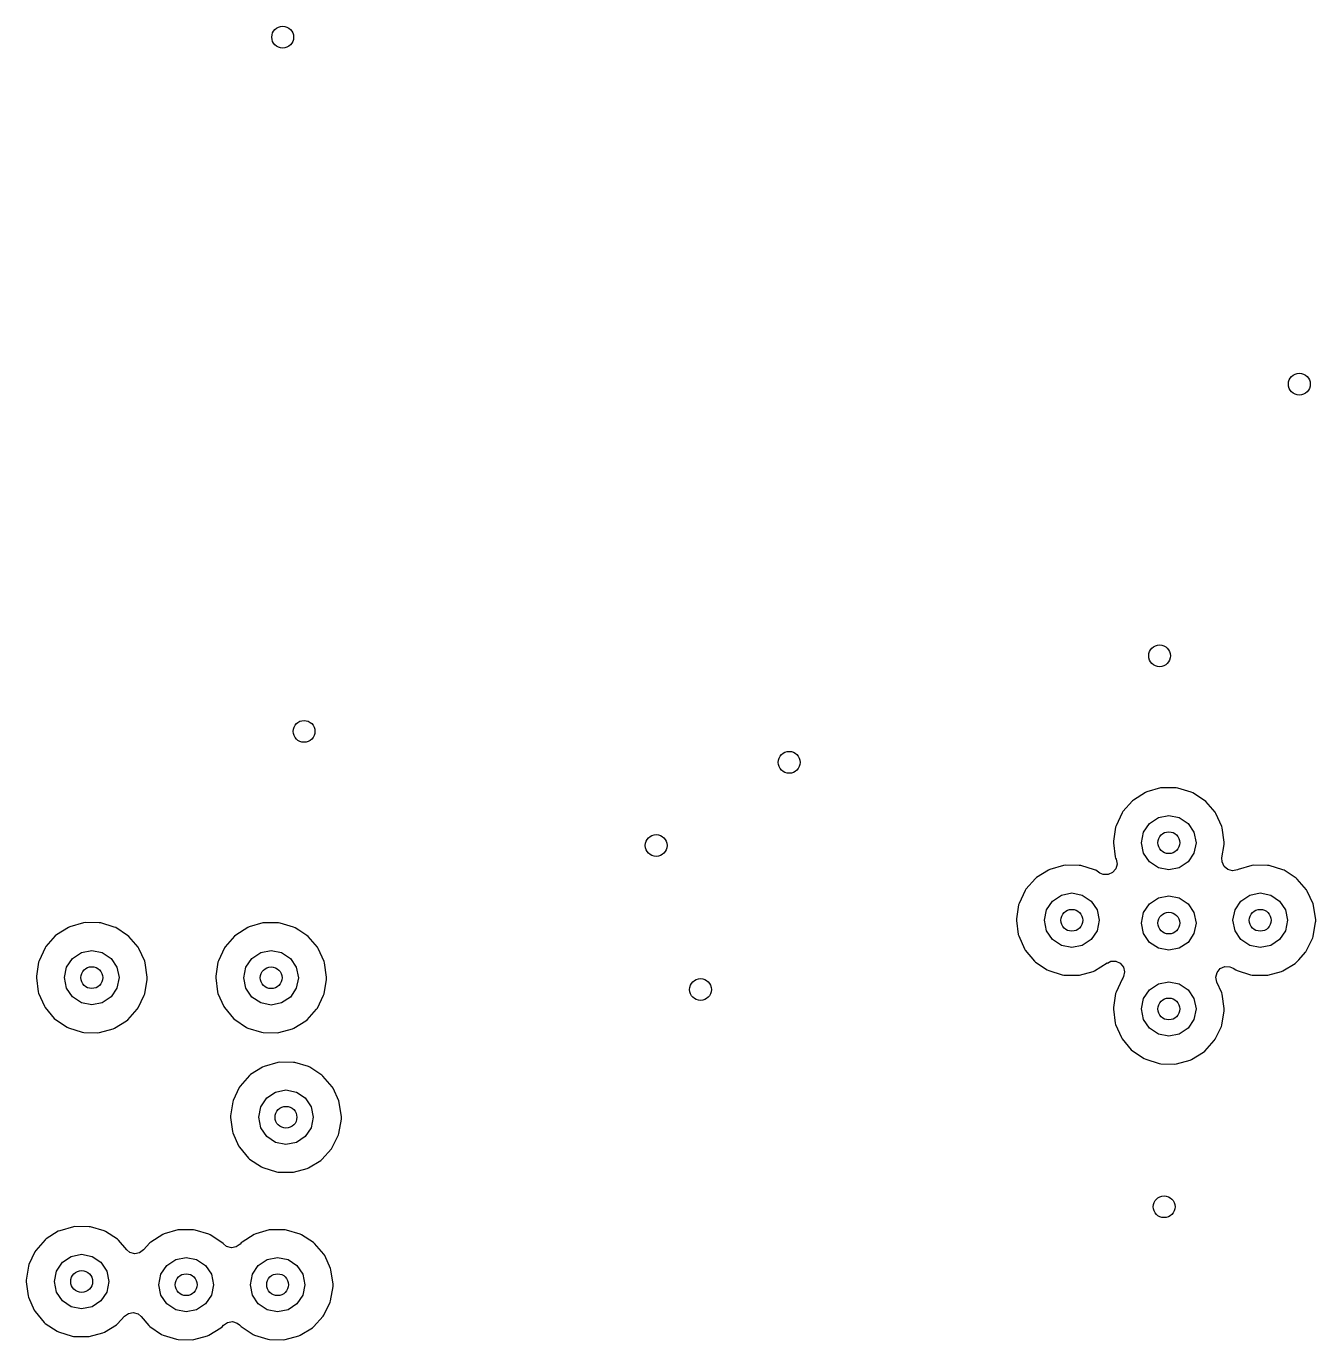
# Model space of a CAD drawing. Extents: x 0 to 4.25, y -4.33 to 0.
# Drawn here: x 3.1452 to 3.6106, y -1.5944 to -1.1205 of the extents above; entities that cross this region are included whole.
import ezdxf

# ---------------------------------------------------------------- set-up
doc = ezdxf.new("R2010")
doc.units = 0
doc.header["$MEASUREMENT"] = 0
doc.layers.add('BLACK', color=7, linetype='CONTINUOUS')

msp = doc.modelspace()

# ---------------------------------------------------------------- linework, layer by layer
at = {"layer": 'BLACK', "linetype": 'CONTINUOUS'}
for p, q in [((3.5492, -1.39695), (3.54487, -1.39969)), ((3.5497, -1.39673), (3.5492, -1.39695)), ((3.55462, -1.39532), (3.5497, -1.39673)), ((3.55517, -1.39525), (3.55462, -1.39532)), ((3.56029, -1.39528), (3.55517, -1.39525)), ((3.56084, -1.39536), (3.56029, -1.39528)), ((3.56574, -1.39683), (3.56084, -1.39536)), ((3.56624, -1.39706), (3.56574, -1.39683)), ((3.57054, -1.39984), (3.56624, -1.39706)), ((3.54445, -1.40004), (3.54106, -1.40388)), ((3.54487, -1.39969), (3.54445, -1.40004)), ((3.57096, -1.40021), (3.57054, -1.39984)), ((3.5743, -1.40409), (3.57096, -1.40021)), ((3.54075, -1.40434), (3.53858, -1.40898)), ((3.54106, -1.40388), (3.54075, -1.40434)), ((3.55065, -1.40813), (3.55384, -1.40599)), ((3.55384, -1.40599), (3.55761, -1.40524)), ((3.55761, -1.40524), (3.56138, -1.40599)), ((3.56138, -1.40599), (3.56457, -1.40813)), ((3.5746, -1.40455), (3.5743, -1.40409)), ((3.57672, -1.40921), (3.5746, -1.40455)), ((3.53842, -1.40951), (3.53763, -1.41457)), ((3.53858, -1.40898), (3.53842, -1.40951)), ((3.54777, -1.41509), (3.54852, -1.41132)), ((3.54852, -1.41132), (3.55065, -1.40813)), ((3.56457, -1.40813), (3.5667, -1.41132)), ((3.5667, -1.41132), (3.56745, -1.41509)), ((3.57687, -1.40974), (3.57672, -1.40921)), ((3.57762, -1.41494), (3.57687, -1.40974)), ((3.53763, -1.41457), (3.53762, -1.41512)), ((3.53762, -1.41512), (3.53829, -1.4202)), ((3.54852, -1.41885), (3.54777, -1.41509)), ((3.56745, -1.41509), (3.5667, -1.41885)), ((3.57679, -1.42056), (3.57761, -1.41572)), ((3.57761, -1.41572), (3.57763, -1.41542)), ((3.57764, -1.41524), (3.57762, -1.41494)), ((3.57763, -1.41542), (3.57764, -1.41524)), ((3.53829, -1.4202), (3.53843, -1.42073)), ((3.53843, -1.42073), (3.53858, -1.42106)), ((3.53858, -1.42106), (3.53892, -1.42281)), ((3.55065, -1.42205), (3.54852, -1.41885)), ((3.5667, -1.41885), (3.56457, -1.42205)), ((3.57681, -1.42201), (3.57679, -1.42056)), ((3.5142, -1.42495), (3.50987, -1.42769)), ((3.5147, -1.42473), (3.5142, -1.42495)), ((3.51962, -1.42332), (3.5147, -1.42473)), ((3.52017, -1.42325), (3.51962, -1.42332)), ((3.52529, -1.42328), (3.52017, -1.42325)), ((3.52584, -1.42336), (3.52529, -1.42328)), ((3.53074, -1.42483), (3.52584, -1.42336)), ((3.53124, -1.42506), (3.53074, -1.42483)), ((3.53274, -1.42603), (3.53124, -1.42506)), ((3.5339, -1.42654), (3.53274, -1.42603)), ((3.53568, -1.4266), (3.5339, -1.42654)), ((3.53731, -1.42589), (3.53568, -1.4266)), ((3.53846, -1.42453), (3.53731, -1.42589)), ((3.53892, -1.42281), (3.53846, -1.42453)), ((3.55384, -1.42418), (3.55065, -1.42205)), ((3.55761, -1.42493), (3.55384, -1.42418)), ((3.56138, -1.42418), (3.55761, -1.42493)), ((3.56457, -1.42205), (3.56138, -1.42418)), ((3.57754, -1.42363), (3.57681, -1.42201)), ((3.5789, -1.42478), (3.57754, -1.42363)), ((3.58062, -1.42522), (3.5789, -1.42478)), ((3.58237, -1.42488), (3.58062, -1.42522)), ((3.5827, -1.42473), (3.58237, -1.42488)), ((3.58762, -1.42332), (3.5827, -1.42473)), ((3.58817, -1.42325), (3.58762, -1.42332)), ((3.59329, -1.42328), (3.58817, -1.42325)), ((3.59384, -1.42336), (3.59329, -1.42328)), ((3.59874, -1.42483), (3.59384, -1.42336)), ((3.59924, -1.42506), (3.59874, -1.42483)), ((3.60354, -1.42784), (3.59924, -1.42506)), ((3.50945, -1.42804), (3.50606, -1.43188)), ((3.50987, -1.42769), (3.50945, -1.42804)), ((3.60396, -1.42821), (3.60354, -1.42784)), ((3.6073, -1.43209), (3.60396, -1.42821)), ((3.50575, -1.43234), (3.50358, -1.43698)), ((3.50606, -1.43188), (3.50575, -1.43234)), ((3.51352, -1.43932), (3.51565, -1.43613)), ((3.51565, -1.43613), (3.51884, -1.43399)), ((3.51884, -1.43399), (3.52261, -1.43324)), ((3.52261, -1.43324), (3.52638, -1.43399)), ((3.52638, -1.43399), (3.52957, -1.43613)), ((3.52957, -1.43613), (3.5317, -1.43932)), ((3.55065, -1.43713), (3.55384, -1.43499)), ((3.55384, -1.43499), (3.55761, -1.43424)), ((3.55761, -1.43424), (3.56138, -1.43499)), ((3.56138, -1.43499), (3.56457, -1.43713)), ((3.58152, -1.43932), (3.58365, -1.43613)), ((3.58365, -1.43613), (3.58684, -1.43399)), ((3.58684, -1.43399), (3.59061, -1.43324)), ((3.59061, -1.43324), (3.59438, -1.43399)), ((3.59438, -1.43399), (3.59757, -1.43613)), ((3.59757, -1.43613), (3.5997, -1.43932)), ((3.6076, -1.43255), (3.6073, -1.43209)), ((3.60972, -1.43721), (3.6076, -1.43255)), ((3.50342, -1.43751), (3.50263, -1.44257)), ((3.50358, -1.43698), (3.50342, -1.43751)), ((3.51277, -1.44309), (3.51352, -1.43932)), ((3.5317, -1.43932), (3.53245, -1.44309)), ((3.54777, -1.44409), (3.54852, -1.44032)), ((3.54852, -1.44032), (3.55065, -1.43713)), ((3.56457, -1.43713), (3.5667, -1.44032)), ((3.5667, -1.44032), (3.56745, -1.44409)), ((3.58077, -1.44309), (3.58152, -1.43932)), ((3.5997, -1.43932), (3.60045, -1.44309)), ((3.60987, -1.43774), (3.60972, -1.43721)), ((3.61062, -1.44294), (3.60987, -1.43774)), ((3.16099, -1.44542), (3.16048, -1.44565)), ((3.16591, -1.44401), (3.16099, -1.44542)), ((3.16646, -1.44394), (3.16591, -1.44401)), ((3.17158, -1.44397), (3.16646, -1.44394)), ((3.17213, -1.44405), (3.17158, -1.44397)), ((3.17703, -1.44552), (3.17213, -1.44405)), ((3.17753, -1.44575), (3.17703, -1.44552)), ((3.22571, -1.44546), (3.22521, -1.44569)), ((3.23064, -1.44405), (3.22571, -1.44546)), ((3.23118, -1.44398), (3.23064, -1.44405)), ((3.2363, -1.44401), (3.23118, -1.44398)), ((3.23685, -1.44409), (3.2363, -1.44401)), ((3.24175, -1.44556), (3.23685, -1.44409)), ((3.24226, -1.44579), (3.24175, -1.44556)), ((3.50263, -1.44257), (3.50262, -1.44312)), ((3.50262, -1.44312), (3.50329, -1.4482)), ((3.51352, -1.44685), (3.51277, -1.44309)), ((3.53245, -1.44309), (3.5317, -1.44685)), ((3.54852, -1.44785), (3.54777, -1.44409)), ((3.56745, -1.44409), (3.5667, -1.44785)), ((3.58152, -1.44685), (3.58077, -1.44309)), ((3.60045, -1.44309), (3.5997, -1.44685)), ((3.60974, -1.4489), (3.61061, -1.44372)), ((3.61061, -1.44372), (3.61063, -1.44342)), ((3.61064, -1.44324), (3.61062, -1.44294)), ((3.61063, -1.44342), (3.61064, -1.44324)), ((3.15573, -1.44874), (3.15234, -1.45258)), ((3.15615, -1.44838), (3.15573, -1.44874)), ((3.16048, -1.44565), (3.15615, -1.44838)), ((3.18183, -1.44854), (3.17753, -1.44575)), ((3.18224, -1.4489), (3.18183, -1.44854)), ((3.18559, -1.45278), (3.18224, -1.4489)), ((3.22046, -1.44878), (3.21707, -1.45261)), ((3.22088, -1.44842), (3.22046, -1.44878)), ((3.22521, -1.44569), (3.22088, -1.44842)), ((3.24368, -1.44671), (3.24226, -1.44579)), ((3.24655, -1.44858), (3.24368, -1.44671)), ((3.24697, -1.44894), (3.24655, -1.44858)), ((3.25031, -1.45282), (3.24697, -1.44894)), ((3.50329, -1.4482), (3.50343, -1.44873)), ((3.50343, -1.44873), (3.5055, -1.45341)), ((3.51565, -1.45005), (3.51352, -1.44685)), ((3.51884, -1.45218), (3.51565, -1.45005)), ((3.52957, -1.45005), (3.52638, -1.45218)), ((3.5317, -1.44685), (3.52957, -1.45005)), ((3.55065, -1.45105), (3.54852, -1.44785)), ((3.5667, -1.44785), (3.56457, -1.45105)), ((3.58365, -1.45005), (3.58152, -1.44685)), ((3.58684, -1.45218), (3.58365, -1.45005)), ((3.59757, -1.45005), (3.59438, -1.45218)), ((3.5997, -1.44685), (3.59757, -1.45005)), ((3.60733, -1.45403), (3.60957, -1.44943)), ((3.60957, -1.44943), (3.60974, -1.4489)), ((3.15204, -1.45304), (3.14986, -1.45767)), ((3.15234, -1.45258), (3.15204, -1.45304)), ((3.16194, -1.45682), (3.16513, -1.45469)), ((3.16513, -1.45469), (3.1689, -1.45394)), ((3.1689, -1.45394), (3.17266, -1.45469)), ((3.17266, -1.45469), (3.17586, -1.45682)), ((3.18588, -1.45324), (3.18559, -1.45278)), ((3.188, -1.4579), (3.18588, -1.45324)), ((3.21676, -1.45308), (3.21459, -1.45771)), ((3.21707, -1.45261), (3.21676, -1.45308)), ((3.22666, -1.45686), (3.22986, -1.45473)), ((3.22986, -1.45473), (3.23362, -1.45398)), ((3.23362, -1.45398), (3.23739, -1.45473)), ((3.23739, -1.45473), (3.24058, -1.45686)), ((3.25061, -1.45328), (3.25031, -1.45282)), ((3.25273, -1.45794), (3.25061, -1.45328)), ((3.5055, -1.45341), (3.50579, -1.45388)), ((3.50579, -1.45388), (3.50908, -1.4578)), ((3.52261, -1.45293), (3.51884, -1.45218)), ((3.52638, -1.45218), (3.52261, -1.45293)), ((3.55384, -1.45318), (3.55065, -1.45105)), ((3.55761, -1.45393), (3.55384, -1.45318)), ((3.56138, -1.45318), (3.55761, -1.45393)), ((3.56457, -1.45105), (3.56138, -1.45318)), ((3.59061, -1.45293), (3.58684, -1.45218)), ((3.59438, -1.45218), (3.59061, -1.45293)), ((3.60448, -1.4573), (3.60695, -1.45457)), ((3.60695, -1.45457), (3.60703, -1.45449)), ((3.60703, -1.45449), (3.60733, -1.45403)), ((3.1497, -1.4582), (3.14892, -1.46326)), ((3.14986, -1.45767), (3.1497, -1.4582)), ((3.1598, -1.46001), (3.16194, -1.45682)), ((3.17586, -1.45682), (3.17799, -1.46001)), ((3.18816, -1.45844), (3.188, -1.4579)), ((3.1889, -1.46363), (3.18816, -1.45844)), ((3.21443, -1.45824), (3.21364, -1.4633)), ((3.21459, -1.45771), (3.21443, -1.45824)), ((3.22453, -1.46005), (3.22666, -1.45686)), ((3.24058, -1.45686), (3.24272, -1.46005)), ((3.25288, -1.45847), (3.25273, -1.45794)), ((3.25363, -1.46367), (3.25288, -1.45847)), ((3.50908, -1.4578), (3.50949, -1.45817)), ((3.50949, -1.45817), (3.51376, -1.46101)), ((3.5308, -1.46132), (3.53541, -1.45849)), ((3.53541, -1.45849), (3.53543, -1.45853)), ((3.53543, -1.45853), (3.53669, -1.45789)), ((3.53669, -1.45789), (3.53847, -1.45785)), ((3.53847, -1.45785), (3.54009, -1.45859)), ((3.54009, -1.45859), (3.54123, -1.45996)), ((3.57619, -1.46054), (3.57781, -1.4598)), ((3.57781, -1.4598), (3.57959, -1.45984)), ((3.57959, -1.45984), (3.58083, -1.46039)), ((3.5988, -1.46132), (3.60316, -1.45864)), ((3.60316, -1.45864), (3.60359, -1.45829)), ((3.60359, -1.45829), (3.60448, -1.4573)), ((3.14892, -1.46326), (3.14891, -1.46381)), ((3.14891, -1.46381), (3.14957, -1.46889)), ((3.15906, -1.46378), (3.1598, -1.46001)), ((3.1598, -1.46755), (3.15906, -1.46378)), ((3.17799, -1.46001), (3.17874, -1.46378)), ((3.17874, -1.46378), (3.17799, -1.46755)), ((3.18802, -1.46959), (3.18889, -1.46442)), ((3.18889, -1.46442), (3.18892, -1.46411)), ((3.18892, -1.46385), (3.1889, -1.46363)), ((3.18892, -1.46393), (3.18892, -1.46385)), ((3.18892, -1.46404), (3.18892, -1.46393)), ((3.18892, -1.46411), (3.18892, -1.46404)), ((3.18892, -1.46404), (3.18892, -1.46404)), ((3.21364, -1.4633), (3.21363, -1.46385)), ((3.21363, -1.46385), (3.2143, -1.46893)), ((3.22378, -1.46382), (3.22453, -1.46005)), ((3.22453, -1.46759), (3.22378, -1.46382)), ((3.24272, -1.46005), (3.24346, -1.46382)), ((3.24346, -1.46382), (3.24272, -1.46759)), ((3.25275, -1.46963), (3.25362, -1.46446)), ((3.25362, -1.46446), (3.25365, -1.46415)), ((3.25365, -1.46397), (3.25363, -1.46367)), ((3.25365, -1.46415), (3.25365, -1.46397)), ((3.51376, -1.46101), (3.51426, -1.46125)), ((3.51426, -1.46125), (3.51914, -1.46277)), ((3.51914, -1.46277), (3.51969, -1.46286)), ((3.51969, -1.46286), (3.52481, -1.46295)), ((3.52481, -1.46295), (3.52536, -1.46289)), ((3.52536, -1.46289), (3.53029, -1.46154)), ((3.53029, -1.46154), (3.5308, -1.46132)), ((3.54075, -1.46434), (3.53858, -1.46898)), ((3.541, -1.46397), (3.54075, -1.46434)), ((3.5413, -1.46343), (3.541, -1.46397)), ((3.54123, -1.45996), (3.54166, -1.46169)), ((3.54166, -1.46169), (3.5413, -1.46343)), ((3.57462, -1.46363), (3.57505, -1.46191)), ((3.57497, -1.46538), (3.57462, -1.46363)), ((3.57505, -1.46191), (3.57619, -1.46054)), ((3.58083, -1.46039), (3.58176, -1.46101)), ((3.58176, -1.46101), (3.58226, -1.46125)), ((3.58226, -1.46125), (3.58714, -1.46277)), ((3.58714, -1.46277), (3.58769, -1.46286)), ((3.58769, -1.46286), (3.59281, -1.46295)), ((3.59281, -1.46295), (3.59336, -1.46289)), ((3.59336, -1.46289), (3.59829, -1.46154)), ((3.59829, -1.46154), (3.5988, -1.46132)), ((3.14957, -1.46889), (3.14972, -1.46942)), ((3.16194, -1.47074), (3.1598, -1.46755)), ((3.17799, -1.46755), (3.17586, -1.47074)), ((3.2143, -1.46893), (3.21445, -1.46946)), ((3.22666, -1.47078), (3.22453, -1.46759)), ((3.24272, -1.46759), (3.24058, -1.47078)), ((3.53858, -1.46898), (3.53842, -1.46951)), ((3.54852, -1.47132), (3.55065, -1.46813)), ((3.55065, -1.46813), (3.55384, -1.46599)), ((3.55384, -1.46599), (3.55761, -1.46524)), ((3.55761, -1.46524), (3.56138, -1.46599)), ((3.56138, -1.46599), (3.56457, -1.46813)), ((3.56457, -1.46813), (3.5667, -1.47132)), ((3.57672, -1.46921), (3.57497, -1.46538)), ((3.57687, -1.46974), (3.57672, -1.46921)), ((3.14972, -1.46942), (3.15178, -1.47411)), ((3.16513, -1.47287), (3.16194, -1.47074)), ((3.1689, -1.47362), (3.16513, -1.47287)), ((3.17266, -1.47287), (3.1689, -1.47362)), ((3.17586, -1.47074), (3.17266, -1.47287)), ((3.18562, -1.47473), (3.18785, -1.47012)), ((3.18785, -1.47012), (3.18802, -1.46959)), ((3.21445, -1.46946), (3.21651, -1.47415)), ((3.22986, -1.47291), (3.22666, -1.47078)), ((3.23362, -1.47366), (3.22986, -1.47291)), ((3.23739, -1.47291), (3.23362, -1.47366)), ((3.24058, -1.47078), (3.23739, -1.47291)), ((3.25035, -1.47477), (3.25258, -1.47016)), ((3.25258, -1.47016), (3.25275, -1.46963)), ((3.53842, -1.46951), (3.53763, -1.47457)), ((3.54777, -1.47509), (3.54852, -1.47132)), ((3.5667, -1.47132), (3.56745, -1.47509)), ((3.57762, -1.47494), (3.57687, -1.46974)), ((3.15178, -1.47411), (3.15208, -1.47458)), ((3.15208, -1.47458), (3.15537, -1.4785)), ((3.15537, -1.4785), (3.15578, -1.47886)), ((3.18188, -1.47898), (3.18531, -1.47519)), ((3.18531, -1.47519), (3.18562, -1.47473)), ((3.21651, -1.47415), (3.2168, -1.47462)), ((3.2168, -1.47462), (3.22009, -1.47853)), ((3.22009, -1.47853), (3.22051, -1.4789)), ((3.2466, -1.47902), (3.25004, -1.47522)), ((3.25004, -1.47522), (3.25035, -1.47477)), ((3.53763, -1.47457), (3.53762, -1.47512)), ((3.53762, -1.47512), (3.53829, -1.4802)), ((3.54852, -1.47885), (3.54777, -1.47509)), ((3.56745, -1.47509), (3.5667, -1.47885)), ((3.57674, -1.4809), (3.57761, -1.47572)), ((3.57761, -1.47572), (3.57763, -1.47542)), ((3.57764, -1.47524), (3.57762, -1.47494)), ((3.57763, -1.47542), (3.57764, -1.47524)), ((3.15578, -1.47886), (3.16004, -1.4817)), ((3.16004, -1.4817), (3.16054, -1.48194)), ((3.16054, -1.48194), (3.16543, -1.48347)), ((3.16543, -1.48347), (3.16597, -1.48355)), ((3.17164, -1.48358), (3.17658, -1.48223)), ((3.17658, -1.48223), (3.17709, -1.48201)), ((3.17709, -1.48201), (3.18145, -1.47933)), ((3.18145, -1.47933), (3.18188, -1.47898)), ((3.22051, -1.4789), (3.22477, -1.48174)), ((3.22477, -1.48174), (3.22527, -1.48198)), ((3.22527, -1.48198), (3.23015, -1.4835)), ((3.23015, -1.4835), (3.2307, -1.48359)), ((3.23637, -1.48362), (3.24131, -1.48227)), ((3.24131, -1.48227), (3.24181, -1.48205)), ((3.24181, -1.48205), (3.24618, -1.47937)), ((3.24618, -1.47937), (3.2466, -1.47902)), ((3.53829, -1.4802), (3.53843, -1.48073)), ((3.53843, -1.48073), (3.5405, -1.48541)), ((3.55065, -1.48205), (3.54852, -1.47885)), ((3.55384, -1.48418), (3.55065, -1.48205)), ((3.56457, -1.48205), (3.56138, -1.48418)), ((3.5667, -1.47885), (3.56457, -1.48205)), ((3.57433, -1.48603), (3.57657, -1.48143)), ((3.57657, -1.48143), (3.57674, -1.4809)), ((3.16597, -1.48355), (3.17109, -1.48365)), ((3.17109, -1.48365), (3.17164, -1.48358)), ((3.2307, -1.48359), (3.23582, -1.48369)), ((3.23582, -1.48369), (3.23637, -1.48362)), ((3.5405, -1.48541), (3.54079, -1.48588)), ((3.54079, -1.48588), (3.54408, -1.4898)), ((3.55761, -1.48493), (3.55384, -1.48418)), ((3.56138, -1.48418), (3.55761, -1.48493)), ((3.57059, -1.49029), (3.57403, -1.48649)), ((3.57403, -1.48649), (3.57433, -1.48603)), ((3.54408, -1.4898), (3.54449, -1.49017)), ((3.54449, -1.49017), (3.54876, -1.49301)), ((3.54876, -1.49301), (3.54926, -1.49325)), ((3.5658, -1.49332), (3.57016, -1.49064)), ((3.57016, -1.49064), (3.57059, -1.49029)), ((3.23056, -1.49604), (3.22623, -1.49877)), ((3.23107, -1.49582), (3.23056, -1.49604)), ((3.23599, -1.49441), (3.23107, -1.49582)), ((3.23654, -1.49433), (3.23599, -1.49441)), ((3.24166, -1.49436), (3.23654, -1.49433)), ((3.2422, -1.49445), (3.24166, -1.49436)), ((3.24711, -1.49591), (3.2422, -1.49445)), ((3.24761, -1.49615), (3.24711, -1.49591)), ((3.25191, -1.49893), (3.24761, -1.49615)), ((3.54926, -1.49325), (3.55414, -1.49477)), ((3.55414, -1.49477), (3.55469, -1.49486)), ((3.55469, -1.49486), (3.55981, -1.49495)), ((3.55981, -1.49495), (3.56036, -1.49489)), ((3.56036, -1.49489), (3.56529, -1.49354)), ((3.56529, -1.49354), (3.5658, -1.49332)), ((3.22581, -1.49913), (3.22242, -1.50297)), ((3.22623, -1.49877), (3.22581, -1.49913)), ((3.25232, -1.49929), (3.25191, -1.49893)), ((3.25567, -1.50317), (3.25232, -1.49929)), ((3.22212, -1.50343), (3.21994, -1.50807)), ((3.22242, -1.50297), (3.22212, -1.50343)), ((3.22988, -1.51041), (3.23202, -1.50721)), ((3.23202, -1.50721), (3.23521, -1.50508)), ((3.23521, -1.50508), (3.23898, -1.50433)), ((3.23898, -1.50433), (3.24274, -1.50508)), ((3.24274, -1.50508), (3.24594, -1.50721)), ((3.24594, -1.50721), (3.24807, -1.51041)), ((3.25596, -1.50364), (3.25567, -1.50317)), ((3.25808, -1.5083), (3.25596, -1.50364)), ((3.21978, -1.50859), (3.21899, -1.51365)), ((3.21994, -1.50807), (3.21978, -1.50859)), ((3.22913, -1.51417), (3.22988, -1.51041)), ((3.24807, -1.51041), (3.24882, -1.51417)), ((3.25824, -1.50883), (3.25808, -1.5083)), ((3.25898, -1.51403), (3.25824, -1.50883)), ((3.21899, -1.51365), (3.21899, -1.51421)), ((3.21899, -1.51421), (3.21965, -1.51928)), ((3.22988, -1.51794), (3.22913, -1.51417)), ((3.24882, -1.51417), (3.24807, -1.51794)), ((3.2581, -1.51999), (3.25897, -1.51481)), ((3.25897, -1.51481), (3.259, -1.51451)), ((3.259, -1.51433), (3.25898, -1.51403)), ((3.259, -1.51451), (3.259, -1.51433)), ((3.21965, -1.51928), (3.2198, -1.51981)), ((3.2198, -1.51981), (3.22186, -1.5245)), ((3.23202, -1.52113), (3.22988, -1.51794)), ((3.23521, -1.52327), (3.23202, -1.52113)), ((3.24594, -1.52113), (3.24274, -1.52327)), ((3.24807, -1.51794), (3.24594, -1.52113)), ((3.2557, -1.52512), (3.25793, -1.52051)), ((3.25793, -1.52051), (3.2581, -1.51999)), ((3.22186, -1.5245), (3.22215, -1.52497)), ((3.22215, -1.52497), (3.22545, -1.52889)), ((3.23898, -1.52402), (3.23521, -1.52327)), ((3.24274, -1.52327), (3.23898, -1.52402)), ((3.25196, -1.52937), (3.25539, -1.52558)), ((3.25539, -1.52558), (3.2557, -1.52512)), ((3.22545, -1.52889), (3.22586, -1.52926)), ((3.22586, -1.52926), (3.23012, -1.53209)), ((3.24717, -1.53241), (3.25153, -1.52973)), ((3.25153, -1.52973), (3.25196, -1.52937)), ((3.23012, -1.53209), (3.23062, -1.53233)), ((3.23062, -1.53233), (3.23551, -1.53386)), ((3.23551, -1.53386), (3.23605, -1.53395)), ((3.23605, -1.53395), (3.24117, -1.53404)), ((3.24117, -1.53404), (3.24172, -1.53397)), ((3.24172, -1.53397), (3.24666, -1.53263)), ((3.24666, -1.53263), (3.24717, -1.53241)), ((3.16225, -1.5537), (3.15733, -1.55511)), ((3.1628, -1.55362), (3.16225, -1.5537)), ((3.16792, -1.55366), (3.1628, -1.55362)), ((3.16846, -1.55374), (3.16792, -1.55366)), ((3.17337, -1.5552), (3.16846, -1.55374)), ((3.15207, -1.55842), (3.14868, -1.56226)), ((3.15249, -1.55806), (3.15207, -1.55842)), ((3.15682, -1.55533), (3.15249, -1.55806)), ((3.15733, -1.55511), (3.15682, -1.55533)), ((3.17387, -1.55544), (3.17337, -1.5552)), ((3.17817, -1.55822), (3.17387, -1.55544)), ((3.17858, -1.55858), (3.17817, -1.55822)), ((3.18155, -1.56202), (3.17858, -1.55858)), ((3.19022, -1.55919), (3.1898, -1.55954)), ((3.19455, -1.55645), (3.19022, -1.55919)), ((3.19505, -1.55623), (3.19455, -1.55645)), ((3.19997, -1.55482), (3.19505, -1.55623)), ((3.20052, -1.55475), (3.19997, -1.55482)), ((3.20564, -1.55478), (3.20052, -1.55475)), ((3.20619, -1.55486), (3.20564, -1.55478)), ((3.21109, -1.55633), (3.20619, -1.55486)), ((3.2116, -1.55656), (3.21109, -1.55633)), ((3.21589, -1.55934), (3.2116, -1.55656)), ((3.21631, -1.55971), (3.21589, -1.55934)), ((3.22322, -1.55919), (3.2228, -1.55954)), ((3.22755, -1.55645), (3.22322, -1.55919)), ((3.22805, -1.55623), (3.22755, -1.55645)), ((3.23297, -1.55482), (3.22805, -1.55623)), ((3.23352, -1.55475), (3.23297, -1.55482)), ((3.23864, -1.55478), (3.23352, -1.55475)), ((3.23919, -1.55486), (3.23864, -1.55478)), ((3.24409, -1.55633), (3.23919, -1.55486)), ((3.2446, -1.55656), (3.24409, -1.55633)), ((3.24889, -1.55934), (3.2446, -1.55656)), ((3.24931, -1.55971), (3.24889, -1.55934)), ((3.14838, -1.56272), (3.1462, -1.56736)), ((3.14868, -1.56226), (3.14838, -1.56272)), ((3.16147, -1.56437), (3.16524, -1.56362)), ((3.16524, -1.56362), (3.169, -1.56437)), ((3.18266, -1.56292), (3.18155, -1.56202)), ((3.18438, -1.56341), (3.18266, -1.56292)), ((3.18613, -1.5631), (3.18438, -1.56341)), ((3.18757, -1.56206), (3.18613, -1.5631)), ((3.1898, -1.55954), (3.18757, -1.56206)), ((3.21645, -1.55987), (3.21631, -1.55971)), ((3.21756, -1.56077), (3.21645, -1.55987)), ((3.21928, -1.56125), (3.21756, -1.56077)), ((3.22103, -1.56095), (3.21928, -1.56125)), ((3.22248, -1.55991), (3.22103, -1.56095)), ((3.2228, -1.55954), (3.22248, -1.55991)), ((3.25265, -1.56359), (3.24931, -1.55971)), ((3.25295, -1.56405), (3.25265, -1.56359)), ((3.25507, -1.56871), (3.25295, -1.56405)), ((3.14604, -1.56789), (3.14525, -1.57294)), ((3.1462, -1.56736), (3.14604, -1.56789)), ((3.15614, -1.5697), (3.15828, -1.5665)), ((3.15828, -1.5665), (3.16147, -1.56437)), ((3.169, -1.56437), (3.1722, -1.5665)), ((3.1722, -1.5665), (3.17433, -1.5697)), ((3.19387, -1.57082), (3.196, -1.56763)), ((3.196, -1.56763), (3.19919, -1.56549)), ((3.19919, -1.56549), (3.20296, -1.56474)), ((3.20296, -1.56474), (3.20673, -1.56549)), ((3.20673, -1.56549), (3.20992, -1.56763)), ((3.20992, -1.56763), (3.21205, -1.57082)), ((3.22687, -1.57082), (3.229, -1.56763)), ((3.229, -1.56763), (3.23219, -1.56549)), ((3.23219, -1.56549), (3.23596, -1.56474)), ((3.23596, -1.56474), (3.23973, -1.56549)), ((3.23973, -1.56549), (3.24292, -1.56763)), ((3.24292, -1.56763), (3.24505, -1.57082)), ((3.25522, -1.56924), (3.25507, -1.56871)), ((3.14525, -1.57294), (3.14525, -1.5735)), ((3.14525, -1.5735), (3.14591, -1.57857)), ((3.15539, -1.57346), (3.15614, -1.5697)), ((3.15614, -1.57723), (3.15539, -1.57346)), ((3.17433, -1.5697), (3.17508, -1.57346)), ((3.17508, -1.57346), (3.17433, -1.57723)), ((3.19312, -1.57459), (3.19387, -1.57082)), ((3.21205, -1.57082), (3.2128, -1.57459)), ((3.22612, -1.57459), (3.22687, -1.57082)), ((3.24505, -1.57082), (3.2458, -1.57459)), ((3.25597, -1.57444), (3.25522, -1.56924)), ((3.15828, -1.58042), (3.15614, -1.57723)), ((3.17433, -1.57723), (3.1722, -1.58042)), ((3.19387, -1.57835), (3.19312, -1.57459)), ((3.2128, -1.57459), (3.21205, -1.57835)), ((3.22687, -1.57835), (3.22612, -1.57459)), ((3.2458, -1.57459), (3.24505, -1.57835)), ((3.25509, -1.5804), (3.25596, -1.57522)), ((3.25596, -1.57522), (3.25598, -1.57492)), ((3.25599, -1.57474), (3.25597, -1.57444)), ((3.25598, -1.57492), (3.25599, -1.57474)), ((3.14591, -1.57857), (3.14606, -1.57911)), ((3.14606, -1.57911), (3.14812, -1.58379)), ((3.16147, -1.58256), (3.15828, -1.58042)), ((3.16524, -1.58331), (3.16147, -1.58256)), ((3.169, -1.58256), (3.16524, -1.58331)), ((3.1722, -1.58042), (3.169, -1.58256)), ((3.196, -1.58155), (3.19387, -1.57835)), ((3.19919, -1.58368), (3.196, -1.58155)), ((3.20992, -1.58155), (3.20673, -1.58368)), ((3.21205, -1.57835), (3.20992, -1.58155)), ((3.229, -1.58155), (3.22687, -1.57835)), ((3.23219, -1.58368), (3.229, -1.58155)), ((3.24292, -1.58155), (3.23973, -1.58368)), ((3.24505, -1.57835), (3.24292, -1.58155)), ((3.25269, -1.58553), (3.25492, -1.58093)), ((3.25492, -1.58093), (3.25509, -1.5804)), ((3.14812, -1.58379), (3.14841, -1.58426)), ((3.14841, -1.58426), (3.15171, -1.58818)), ((3.17822, -1.58867), (3.18068, -1.58595)), ((3.18068, -1.58595), (3.18214, -1.58493)), ((3.18214, -1.58493), (3.18389, -1.58464)), ((3.18389, -1.58464), (3.1856, -1.58514)), ((3.1856, -1.58514), (3.1867, -1.58606)), ((3.1867, -1.58606), (3.18943, -1.5893)), ((3.20296, -1.58443), (3.19919, -1.58368)), ((3.20673, -1.58368), (3.20296, -1.58443)), ((3.23596, -1.58443), (3.23219, -1.58368)), ((3.23973, -1.58368), (3.23596, -1.58443)), ((3.24894, -1.58979), (3.25238, -1.58599)), ((3.25238, -1.58599), (3.25269, -1.58553)), ((3.15171, -1.58818), (3.15212, -1.58855)), ((3.15212, -1.58855), (3.15638, -1.59139)), ((3.15638, -1.59139), (3.15688, -1.59162)), ((3.15688, -1.59162), (3.16177, -1.59315)), ((3.16798, -1.59326), (3.17292, -1.59192)), ((3.17292, -1.59192), (3.17343, -1.5917)), ((3.17343, -1.5917), (3.17779, -1.58902)), ((3.17779, -1.58902), (3.17822, -1.58867)), ((3.18943, -1.5893), (3.18984, -1.58967)), ((3.18984, -1.58967), (3.19411, -1.59251)), ((3.19411, -1.59251), (3.19461, -1.59275)), ((3.21115, -1.59282), (3.21552, -1.59014)), ((3.21552, -1.59014), (3.21594, -1.58979)), ((3.21594, -1.58979), (3.21644, -1.58923)), ((3.21644, -1.58923), (3.2179, -1.58821)), ((3.2179, -1.58821), (3.21966, -1.58793)), ((3.21966, -1.58793), (3.22136, -1.58843)), ((3.22136, -1.58843), (3.22221, -1.58913)), ((3.22221, -1.58913), (3.22222, -1.58911)), ((3.22222, -1.58911), (3.22284, -1.58967)), ((3.22284, -1.58967), (3.22711, -1.59251)), ((3.22711, -1.59251), (3.22761, -1.59275)), ((3.24415, -1.59282), (3.24852, -1.59014)), ((3.24852, -1.59014), (3.24894, -1.58979)), ((3.16177, -1.59315), (3.16231, -1.59324)), ((3.16231, -1.59324), (3.16743, -1.59333)), ((3.16743, -1.59333), (3.16798, -1.59326)), ((3.19461, -1.59275), (3.19949, -1.59427)), ((3.19949, -1.59427), (3.20004, -1.59436)), ((3.20004, -1.59436), (3.20516, -1.59445)), ((3.20516, -1.59445), (3.20571, -1.59439)), ((3.20571, -1.59439), (3.21064, -1.59304)), ((3.21064, -1.59304), (3.21115, -1.59282)), ((3.22761, -1.59275), (3.23249, -1.59427)), ((3.23249, -1.59427), (3.23304, -1.59436)), ((3.23304, -1.59436), (3.23816, -1.59445)), ((3.23816, -1.59445), (3.23871, -1.59439)), ((3.23871, -1.59439), (3.24364, -1.59304)), ((3.24364, -1.59304), (3.24415, -1.59282))]:
    msp.add_line(p, q, dxfattribs=at)
at = {"layer": 'BLACK'}
for centre in [(3.2378, -1.12441), (3.60472, -1.24961), (3.55429, -1.34764), (3.24551, -1.37492), (3.42061, -1.38609), (3.37261, -1.41609), (3.55761, -1.41509), (3.52261, -1.44309), (3.55761, -1.44409), (3.59061, -1.44309), (3.1689, -1.46378), (3.23362, -1.46382), (3.38861, -1.46809), (3.55761, -1.47509), (3.23898, -1.51417), (3.55591, -1.54646), (3.16524, -1.57346), (3.20296, -1.57459), (3.23596, -1.57459)]:
    msp.add_circle(centre, 0.003937, dxfattribs=at)

doc.saveas('drawing.dxf')
